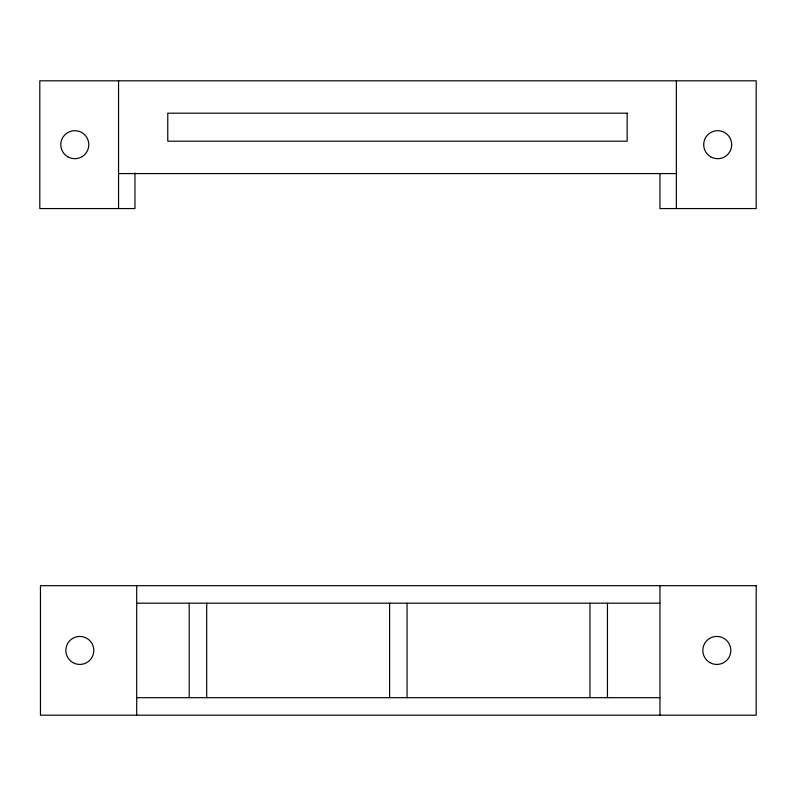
<?xml version="1.0" encoding="UTF-8"?>
<svg xmlns="http://www.w3.org/2000/svg" width="796" height="796" viewBox="0 0 796 796"><rect width="100%" height="100%" fill="white"/><g stroke="black" fill="none" stroke-linecap="round" stroke-linejoin="round"><path stroke-width="1.19" d="M118.554 173.568L676.361 173.568M136.703 603.189L659.954 603.189M136.703 697.684L659.954 697.684M676.361 80.814L676.361 208.562M659.954 173.568L659.954 208.562L756.2 208.562L756.2 80.814L39.8 80.814L39.8 208.562L134.952 208.562L134.952 173.04M659.954 585.687L659.954 715.186M607.447 603.189L607.447 697.684M589.955 603.189L589.955 697.684M407.074 603.189L407.074 697.684M389.582 603.189L389.582 697.684M206.701 603.189L206.701 697.684M189.209 603.189L189.209 697.684M136.703 585.687L136.703 715.186M118.554 80.814L118.554 208.562M627.139 113.191L167.767 113.191L167.767 141.191L627.139 141.191L627.139 113.191M756.2 585.687L40.457 585.687L40.457 715.186L756.2 715.186L756.2 585.687M67.799 156.812A14 14 0 0 0 88.804 144.693A14 14 0 0 0 67.799 132.564A14 14 0 0 0 67.799 156.812M710.699 156.812A14 14 0 0 0 731.703 144.693A14 14 0 0 0 710.699 132.564A14 14 0 0 0 710.699 156.812M709.823 662.561A14 14 0 0 0 730.827 650.432A14 14 0 0 0 709.823 638.312A14 14 0 0 0 709.823 662.561M72.834 662.561A14 14 0 0 0 93.828 650.432A14 14 0 0 0 72.834 638.312A14 14 0 0 0 72.834 662.561"/></g></svg>
